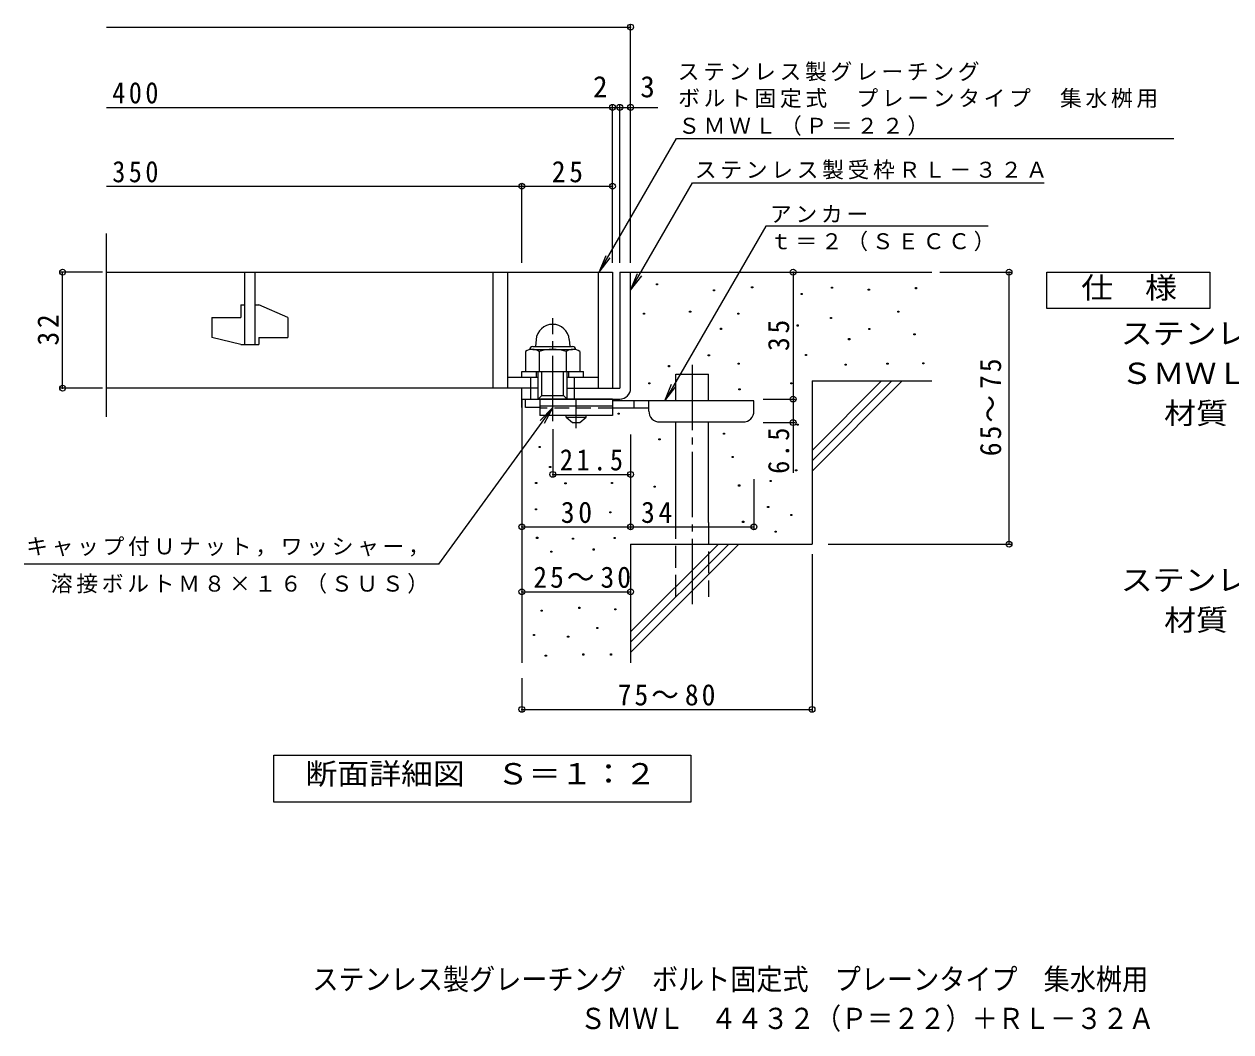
# Model space of a CAD drawing. Units: millimetres on the paper, enlarged 10 times, with parts at other scales. Extents: x -1211 to 1704, y -1378 to 1294.
# Drawn here: x -1211 to 452, y -1378 to 12 of the extents above; entities that cross this region are included whole.
import ezdxf
from ezdxf.enums import TextEntityAlignment as Align

# ---------------------------------------------------------------- set-up
doc = ezdxf.new("R2010")
doc.units = ezdxf.units.MM
doc.header["$LTSCALE"] = 10
doc.header["$PDMODE"] = 32
doc.header["$PDSIZE"] = 8
for name, pattern in [('CHAIN1', [8, 5, -1, 1, -1]), ('CHAIN2', [12, 9, -1, 1, -1]), ('DASHED2', [3, 2, -1]), ('DASHED3', [4, 3, -1])]:
    doc.linetypes.add(name, pattern=pattern)
for name, color, linetype, lineweight in [('C-5', 2, 'Continuous', 9), ('D-0', 7, 'Continuous', 9), ('D-1', 2, 'Continuous', 9), ('D-2', 3, 'Continuous', 9), ('D-4', 7, 'Continuous', 9), ('D-5', 7, 'Continuous', 9), ('D-6', 6, 'Continuous', 5), ('D-9', 4, 'Continuous', 9)]:
    doc.layers.add(name, color=color, linetype=linetype, lineweight=lineweight)
doc.layers.add('F-5_F-5ﾚｲﾔ', color=2, linetype='Continuous')
doc.styles.add('ＭＳ ゴシック', font='')
doc.styles.get('ＭＳ ゴシック').set_extended_font_data('MS Gothic')

msp = doc.modelspace()

# ---------------------------------------------------------------- linework, layer by layer
at = {"layer": 'D-0', "color": 2}
for p, q in [((-505.7, -423.14), (-506.53, -432.71)), ((-459.87, -423.14), (-459.03, -432.71)), ((-520.31, -439.54), (-520.31, -467.14)), ((-510.28, -432.71), (-455.28, -432.71)), ((-509.93, -436.64), (-455.36, -436.64)), ((-501.55, -439.54), (-501.55, -467.14)), ((-464.02, -439.54), (-464.02, -467.14)), ((-445.26, -439.54), (-445.26, -467.14)), ((-520.31, -467.14), (-445.26, -467.14))]:
    msp.add_line(p, q, dxfattribs=at)
at = {"layer": 'D-0'}
for points in [[(-339.59, -347.8), (-339.59, -346.3), (-338.09, -346.3), (-338.09, -347.8)], [(-261.26, -355.91), (-261.26, -354.41), (-259.76, -354.41), (-259.76, -355.91)], [(-208.58, -351.85), (-208.58, -350.35), (-207.08, -350.35), (-207.08, -351.85)], [(-140.4, -361.12), (-140.4, -359.62), (-138.9, -359.62), (-138.9, -361.12)], [(-98.44, -352.33), (-98.44, -350.83), (-96.94, -350.83), (-96.94, -352.33)], [(-47.68, -355.03), (-47.68, -353.53), (-46.18, -353.53), (-46.18, -355.03)], [(17.28, -353), (17.28, -351.5), (18.79, -351.5), (18.79, -353)], [(-357.61, -388.11), (-357.61, -386.61), (-356.11, -386.61), (-356.11, -388.11)], [(-294.02, -385.41), (-294.02, -383.91), (-292.52, -383.91), (-292.52, -385.41)], [(-227.7, -388.12), (-227.7, -386.62), (-226.2, -386.62), (-226.2, -388.12)], [(-99.79, -394.28), (-99.79, -392.78), (-98.29, -392.78), (-98.29, -394.28)], [(-7.08, -385.49), (-7.08, -383.99), (-5.58, -383.99), (-5.58, -385.49)], [(-251.38, -409.1), (-251.38, -407.6), (-249.88, -407.6), (-249.88, -409.1)], [(-145.81, -404.43), (-145.81, -402.93), (-144.31, -402.93), (-144.31, -404.43)], [(-47.01, -409.17), (-47.01, -407.67), (-45.51, -407.67), (-45.51, -409.17)], [(15.25, -416.62), (15.25, -415.12), (16.75, -415.12), (16.75, -416.62)], [(-74.75, -423.38), (-74.75, -421.88), (-73.25, -421.88), (-73.25, -423.38)], [(-268.3, -445.64), (-268.3, -444.14), (-266.8, -444.14), (-266.8, -445.64)], [(-134.31, -445.04), (-134.31, -443.54), (-132.81, -443.54), (-132.81, -445.04)], [(-323.12, -460.53), (-323.12, -459.03), (-321.62, -459.03), (-321.62, -460.53)], [(-227.02, -457.15), (-227.02, -455.65), (-225.52, -455.65), (-225.52, -457.15)], [(-79.49, -458.57), (-79.49, -457.07), (-77.99, -457.07), (-77.99, -458.57)], [(-21.97, -457.22), (-21.97, -455.72), (-20.47, -455.72), (-20.47, -457.22)], [(27.44, -456.54), (27.44, -455.04), (28.94, -455.04), (28.94, -456.54)], [(-350.39, -484.2), (-350.39, -482.7), (-348.89, -482.7), (-348.89, -484.2)], [(-225.93, -492.55), (-225.93, -491.05), (-224.43, -491.05), (-224.43, -492.55)], [(-154.56, -484.2), (-154.56, -482.7), (-153.06, -482.7), (-153.06, -484.2)], [(-392.39, -526.14), (-392.39, -524.64), (-390.89, -524.64), (-390.89, -526.14)], [(-145.81, -541.06), (-145.81, -539.56), (-144.31, -539.56), (-144.31, -541.06)], [(-336.25, -561.25), (-336.25, -559.75), (-334.75, -559.75), (-334.75, -561.25)], [(-247.21, -553.7), (-247.21, -552.2), (-245.71, -552.2), (-245.71, -553.7)], [(-501.47, -571.98), (-501.47, -570.48), (-499.97, -570.48), (-499.97, -571.98)], [(-486.94, -599.51), (-486.94, -598.01), (-485.44, -598.01), (-485.44, -599.51)], [(-235.55, -585.77), (-235.55, -584.27), (-234.05, -584.27), (-234.05, -585.77)], [(-147.84, -604), (-147.84, -602.5), (-146.34, -602.5), (-146.34, -604)], [(-506.31, -621.68), (-506.31, -620.18), (-504.81, -620.18), (-504.81, -621.68)], [(-465.88, -622.22), (-465.88, -620.72), (-464.38, -620.72), (-464.38, -622.22)], [(-401.62, -621.68), (-401.62, -620.18), (-400.12, -620.18), (-400.12, -621.68)], [(-342.97, -626.58), (-342.97, -625.08), (-341.47, -625.08), (-341.47, -626.58)], [(-226.39, -625.06), (-226.39, -623.56), (-224.89, -623.56), (-224.89, -625.06)], [(-183.08, -618.97), (-183.08, -617.47), (-181.58, -617.47), (-181.58, -618.97)], [(-506.44, -657.85), (-506.44, -656.35), (-504.94, -656.35), (-504.94, -657.85)], [(-404.15, -662), (-404.15, -660.5), (-402.65, -660.5), (-402.65, -662)], [(-186.47, -654.83), (-186.47, -653.33), (-184.97, -653.33), (-184.97, -654.83)], [(-154.61, -665.58), (-154.61, -664.08), (-153.11, -664.08), (-153.11, -665.58)], [(-220.98, -675.14), (-220.98, -673.64), (-219.48, -673.64), (-219.48, -675.14)], [(-504.86, -697.2), (-504.86, -695.7), (-503.36, -695.7), (-503.36, -697.2)], [(-455.38, -698.47), (-455.38, -696.97), (-453.88, -696.97), (-453.88, -698.47)], [(-398.22, -697.28), (-398.22, -695.78), (-396.72, -695.78), (-396.72, -697.28)], [(-176.22, -688.54), (-176.22, -687.04), (-174.72, -687.04), (-174.72, -688.54)], [(-485.53, -716.21), (-485.53, -714.71), (-484.03, -714.71), (-484.03, -716.21)], [(-427, -713.25), (-427, -711.75), (-425.5, -711.75), (-425.5, -713.25)], [(-498.69, -797.55), (-498.69, -796.05), (-497.19, -796.05), (-497.19, -797.55)], [(-446.92, -793.74), (-446.92, -792.24), (-445.42, -792.24), (-445.42, -793.74)], [(-397.05, -795.65), (-397.05, -794.15), (-395.55, -794.15), (-395.55, -795.65)], [(-509.35, -831.05), (-509.35, -829.55), (-507.85, -829.55), (-507.85, -831.05)], [(-421.8, -821.53), (-421.8, -820.03), (-420.3, -820.03), (-420.3, -821.53)], [(-462.15, -833.33), (-462.15, -831.83), (-460.65, -831.83), (-460.65, -833.33)], [(-492.98, -859.6), (-492.98, -858.1), (-491.48, -858.1), (-491.48, -859.6)], [(-441.21, -858.08), (-441.21, -856.58), (-439.71, -856.58), (-439.71, -858.08)], [(-403.14, -858.08), (-403.14, -856.58), (-401.64, -856.58), (-401.64, -858.08)]]:
    msp.add_lwpolyline(points, close=True, dxfattribs=at)
at = {"layer": 'D-0', "color": 2}
for centre, radius, start, end in [((-482.78, -425.14), 23, 4.99997, 175.00003), ((-510.93, -453.08), 16.47, 55.27946, 124.72072), ((-510.28, -437.21), 4.5, 90, 178.19131), ((-482.78, -498.74), 62.1, 72.41234, 107.58789), ((-454.64, -453.16), 16.54, 55.44186, 124.55795), ((-455.28, -437.21), 4.5, 1.80869, 90)]:
    msp.add_arc(centre, radius, start, end, dxfattribs=at)
at = {"layer": 'D-1'}
for p, q in [((-390.28, -330.14), (-390.28, -490.14)), ((-390.28, -330.14), (-375.28, -330.14)), ((-375.28, -490.14), (-375.28, -330.14)), ((-545.28, -475.14), (-502.78, -475.14)), ((-512.78, -505.14), (-512.78, -475.14)), ((-505.28, -475.14), (-505.28, -467.14)), ((-502.78, -505.14), (-502.78, -467.14)), ((-497.78, -500.14), (-497.78, -467.14)), ((-467.78, -500.14), (-467.78, -467.14)), ((-462.78, -505.14), (-462.78, -467.14)), ((-462.78, -475.14), (-420.28, -475.14)), ((-460.28, -475.14), (-460.28, -467.14)), ((-452.78, -505.14), (-452.78, -475.14)), ((-440.28, -475.14), (-440.28, -467.14)), ((-525.28, -516.64), (-525.28, -490.14)), ((-462.78, -490.14), (-390.28, -490.14)), ((-525.28, -505.14), (-390.28, -505.14)), ((-520.28, -516.64), (-520.28, -505.14)), ((-502.78, -505.14), (-497.78, -500.14)), ((-497.78, -500.14), (-467.78, -500.14)), ((-467.78, -500.14), (-462.78, -505.14)), ((-500.27, -516.64), (-520.28, -516.64))]:
    msp.add_line(p, q, dxfattribs=at)
at = {"layer": 'D-1', "linetype": 'CHAIN2'}
msp.add_line((-482.78, -535.55), (-482.78, -393.51), dxfattribs=at)
at = {"layer": 'D-1'}
msp.add_lwpolyline([(-525.28, -475.14), (-525.28, -467.14), (-440.28, -467.14)], dxfattribs=at)
msp.add_arc((-390.28, -490.14), 15, 270, 0, dxfattribs=at)
at = {"layer": 'D-2'}
for p, q in [((-1097.95, -529.77), (-1097.95, -277.03)), ((-1097.95, -330.14), (-400.28, -330.14)), ((-907.78, -330.14), (-907.78, -430.14)), ((-892.78, -430.14), (-892.78, -330.14)), ((-565.28, -330.14), (-565.28, -490.14)), ((-545.28, -330.14), (-545.28, -490.14)), ((-420.28, -330.14), (-420.28, -490.14)), ((-400.28, -330.14), (-400.28, -490.14)), ((-912.78, -375.14), (-907.78, -375.14)), ((-912.78, -375.14), (-912.78, -392.64)), ((-892.78, -375.14), (-887.78, -375.14)), ((-847.78, -392.83), (-887.78, -375.14)), ((-952.78, -392.64), (-912.78, -392.64)), ((-952.78, -392.64), (-952.78, -420.4)), ((-847.78, -392.83), (-847.78, -420.14)), ((-912.78, -430.14), (-952.78, -420.4)), ((-912.78, -430.14), (-887.78, -430.14)), ((-887.78, -420.14), (-887.78, -430.14)), ((-887.78, -420.14), (-847.78, -420.14)), ((-502.78, -490.14), (-1097.95, -490.14))]:
    msp.add_line(p, q, dxfattribs=at)
at = {"layer": 'D-4'}
for p, q in [((-1097.95, 7.73), (-375.28, 7.73)), ((-375.28, -317.18), (-375.28, 10.73)), ((-1097.95, -102.97), (-400.28, -102.97)), ((-400.28, -317.18), (-400.28, -99.97)), ((-400.28, -102.97), (-395.28, -102.97)), ((-395.28, -102.97), (-337.62, -102.97)), ((-390.28, -317.18), (-390.28, -99.97)), ((-1097.95, -211.72), (-525.28, -211.72)), ((-525.28, -317.18), (-525.28, -208.72)), ((-525.28, -211.72), (-400.28, -211.72)), ((-1103.3, -330.14), (-1161.35, -330.14)), ((-1158.35, -490.14), (-1158.35, -330.14)), ((-151.32, -330.14), (-151.32, -505.14)), ((50.75, -330.14), (149.4, -330.14)), ((146.4, -705.14), (146.4, -330.14)), ((-1103.3, -490.14), (-1161.35, -490.14)), ((-192.52, -505.14), (-148.32, -505.14)), ((-151.32, -505.14), (-151.32, -537.64)), ((-482.78, -546.84), (-482.78, -611.96)), ((-192.52, -537.64), (-148.32, -537.64)), ((-151.32, -537.64), (-151.32, -606.84)), ((-375.28, -553.96), (-375.28, -684.33)), ((-482.78, -608.96), (-375.28, -608.96)), ((-205.27, -615.71), (-205.27, -684.33)), ((-525.28, -681.33), (-375.28, -681.33)), ((-375.28, -681.33), (-205.27, -681.33)), ((-103.05, -705.14), (149.4, -705.14)), ((-125.28, -718.91), (-125.28, -935.92)), ((-525.28, -770.76), (-375.28, -770.76)), ((-525.28, -890.14), (-525.28, -935.92)), ((-525.28, -932.92), (-125.28, -932.92))]:
    msp.add_line(p, q, dxfattribs=at)
for p in [(-375.28, 7.73), (-400.28, -102.97), (-390.28, -102.97), (-375.28, -102.97), (-525.28, -211.72), (-400.28, -211.72), (-1158.35, -330.14), (-151.32, -330.14), (146.4, -330.14), (-1158.35, -490.14), (-151.32, -505.14), (-151.32, -537.64), (-482.78, -608.96), (-375.28, -608.96), (-525.28, -681.33), (-375.28, -681.33), (-205.27, -681.33), (146.4, -705.14), (-525.28, -770.76), (-375.28, -770.76), (-525.28, -932.92), (-125.28, -932.92)]:
    msp.add_point(p, dxfattribs=at)
at = {"layer": 'D-5'}
for p, q in [((-418.59, -330.14), (-312.16, -145.8)), ((-312.16, -145.8), (373.69, -145.8)), ((-375.28, -355.14), (-289.88, -207.21)), ((-289.88, -207.21), (194.64, -207.21)), ((-189.12, -266.79), (-328.22, -507.72)), ((117.74, -266.79), (-189.12, -266.79)), ((-418.59, -330.14), (-409.02, -307.04)), ((-418.59, -330.14), (-403.37, -310.31)), ((-375.28, -355.14), (-365.72, -332.04)), ((-375.28, -355.14), (-360.06, -335.3)), ((-328.35, -507.64), (-318.79, -484.54)), ((-328.35, -507.64), (-313.13, -487.81)), ((-639.52, -732.81), (-482.78, -516.64)), ((-482.78, -516.64), (-499.98, -534.79)), ((-482.78, -516.64), (-494.69, -538.62)), ((-639.52, -732.81), (-1211.39, -732.81))]:
    msp.add_line(p, q, dxfattribs=at)
for points in [[(198.28, -380.14), (198.28, -330.14), (423.28, -330.14), (423.28, -380.14)], [(-867.28, -1061.08), (-867.28, -996.08), (-292.28, -996.08), (-292.28, -1061.08)]]:
    msp.add_lwpolyline(points, close=True, dxfattribs=at)
at = {"layer": 'D-6'}
for p, q in [((-375.28, -330.14), (39.72, -330.14)), ((-312.99, -470.71), (-267.99, -470.71)), ((-312.99, -507.64), (-312.99, -470.71)), ((-267.99, -507.64), (-267.99, -470.71)), ((-125.28, -480.14), (39.72, -480.14)), ((-125.28, -480.14), (-125.28, -705.14)), ((-125.28, -576.15), (-29.27, -480.14)), ((-125.28, -590.29), (-15.13, -480.14)), ((-125.28, -604.43), (-0.99, -480.14)), ((-525.28, -505.14), (-525.28, -868.79)), ((-312.99, -675.14), (-312.99, -536.64)), ((-267.99, -675.14), (-267.99, -536.64)), ((-375.28, -705.14), (-125.28, -705.14)), ((-375.28, -705.14), (-375.28, -868.79)), ((-375.28, -826.15), (-254.27, -705.14)), ((-375.28, -840.29), (-240.13, -705.14)), ((-375.28, -854.43), (-225.99, -705.14))]:
    msp.add_line(p, q, dxfattribs=at)
at = {"layer": 'D-6', "linetype": 'CHAIN2'}
msp.add_line((-290.49, -457.95), (-290.49, -788.47), dxfattribs=at)
at = {"layer": 'D-6', "linetype": 'DASHED3'}
for p, q in [((-312.99, -777.64), (-312.99, -675.14)), ((-267.99, -675.14), (-267.99, -777.64))]:
    msp.add_line(p, q, dxfattribs=at)
at = {"layer": 'D-9', "color": 3}
for p, q in [((-500.27, -505.14), (-500.27, -527.64)), ((-400.27, -505.14), (-500.27, -505.14)), ((-400.27, -515.14), (-500.27, -515.14)), ((-400.27, -505.14), (-400.27, -527.64)), ((-400.27, -527.64), (-500.27, -527.64))]:
    msp.add_line(p, q, dxfattribs=at)
at = {"layer": 'D-9', "linetype": 'CHAIN1'}
msp.add_line((-450.27, -545.38), (-450.27, -505.14), dxfattribs=at)
at = {"layer": 'D-9'}
for p, q in [((-205.27, -507.64), (-400.27, -507.64)), ((-370.27, -517.64), (-370.27, -507.64)), ((-350.27, -521.64), (-350.27, -507.64)), ((-205.27, -521.64), (-205.27, -507.64)), ((-350.25, -517.64), (-400.27, -517.64)), ((-335.27, -536.64), (-220.27, -536.64))]:
    msp.add_line(p, q, dxfattribs=at)
at = {"layer": 'D-9', "color": 3, "linetype": 'DASHED2'}
msp.add_line((-400.27, -517.64), (-500.27, -517.64), dxfattribs=at)
at = {"layer": 'D-9', "color": 2}
for p, q in [((-464.02, -530.14), (-464.02, -527.64)), ((-464.02, -530.14), (-455.27, -537.64)), ((-464.02, -530.14), (-436.52, -530.14)), ((-445.27, -537.64), (-436.52, -530.14)), ((-436.52, -530.14), (-436.52, -527.64)), ((-455.27, -537.64), (-445.27, -537.64))]:
    msp.add_line(p, q, dxfattribs=at)
at = {"layer": 'D-9'}
for centre, start, end in [((-335.27, -521.64), 180, 270), ((-220.27, -521.64), 270, 0)]:
    msp.add_arc(centre, 15, start, end, dxfattribs=at)

# ---------------------------------------------------------------- texts
at = {"layer": 'C-5', "style": 'ＭＳ ゴシック', "width": 0.9}
msp.add_text('\u3000ＳＭＷＬ\u3000４４３２（Ｐ＝２２）＋ＲＬ－３２Ａ', height=29.33, dxfattribs=at).set_placement((-481.22, -1382.48), align=Align.BOTTOM_LEFT)
at = {"layer": 'D-4', "color": 2, "style": 'ＭＳ ゴシック'}
for s, p in [('2', (-427.12, -97.97)), ('3', (-361.98, -97.97))]:
    msp.add_text(s, height=29.33, dxfattribs=at).set_placement(p, align=Align.BOTTOM_LEFT)
at = {"layer": 'D-4', "color": 2, "char_height": 29.33, "attachment_point": 7, "style": 'ＭＳ ゴシック'}
for s, insert in [('\\T1.27;\\W0.9;400', (-1089.86, -97.97)), ('\\T1.27;\\W0.9;350', (-1089.86, -206.72)), ('\\T1.27;\\W0.95;25', (-484.03, -206.72)), ('\\T1.28;\\W0.9;21.5', (-472.78, -603.96)), ('\\T1.27;\\W0.95;30', (-471.53, -676.33)), ('\\T1.27;\\W0.95;34', (-360.93, -676.33)), ('\\T1.22;\\W0.95;25～30', (-509.48, -765.76)), ('\\T1.22;\\W0.95;75～80', (-393.15, -927.92))]:
    msp.add_mtext(s, dxfattribs=dict(at, insert=insert))
at = {"layer": 'D-4', "color": 2, "char_height": 29.33, "attachment_point": 7, "rotation": 90, "style": 'ＭＳ ゴシック'}
for s, insert in [('\\T1.27;\\W0.95;32', (-1163.35, -431.39)), ('\\T1.27;\\W0.95;35', (-156.32, -438.89)), ('\\T1.22;\\W0.95;65～75', (135.87, -583.89)), ('\\T1.27;\\W0.9;6.5', (-156.32, -608.13))]:
    msp.add_mtext(s, dxfattribs=dict(at, insert=insert))
at = {"layer": 'D-5', "color": 2, "style": 'ＭＳ ゴシック', "width": 1.1}
for s, p in [('仕\u3000様', (245.78, -375.14)), ('ステンレス製グレーチング\u3000ボルト固定式\u3000プレーンタイプ\u3000集水桝用', (300.37, -438.06)), ('ＳＭＷＬ\u3000４４３２（Ｐ＝２２）', (300.37, -493.06)), ('材質：メインバー\u3000ＦＢ４×３２（ＳＵＳ３０４）', (360.08, -548.06)), ('ステンレス製受枠\u3000ＲＬ－３２Ａ（四方枠）', (300.37, -778.06)), ('材質：ステンレス鋼板ｔ＝３．０（ＳＵＳ３０４）', (360.08, -833.06)), ('断面詳細図\u3000Ｓ＝１：２', (-823.85, -1045.11))]:
    msp.add_text(s, height=29.33, dxfattribs=at).set_placement(p, align=Align.BOTTOM_LEFT)
at = {"layer": 'D-5', "char_height": 21.99, "attachment_point": 7, "style": 'ＭＳ ゴシック'}
for s, insert in [('\\T1.17;ステンレス製グレーチング', (-310.4, -67.14)), ('\\T1.17;ボルト固定式\u3000プレーンタイプ\u3000集水桝用', (-309.75, -103.88)), ('\\T1.17;ＳＭＷＬ（Ｐ＝２２）', (-309.75, -142.28)), ('\\T1.17;ステンレス製受枠ＲＬ－３２Ａ', (-286.76, -202.45)), ('\\T1.17;アンカー', (-183.19, -262.13)), ('\\T1.17;ｔ＝２（ＳＥＣＣ）', (-183.19, -301.45)), ('\\T1.17;キャップ付Ｕナット，ワッシャー，', (-1208.56, -722.42)), ('\\T1.17;溶接ボルトＭ８×１６（ＳＵＳ）', (-1174.54, -773.45))]:
    msp.add_mtext(s, dxfattribs=dict(at, insert=insert))
at = {"layer": 'F-5_F-5ﾚｲﾔ', "style": 'ＭＳ ゴシック', "width": 0.9}
msp.add_text('ステンレス製グレーチング\u3000ボルト固定式\u3000プレーンタイプ\u3000集水桝用', height=29.33, dxfattribs=at).set_placement((-814.05, -1328.39), align=Align.BOTTOM_LEFT)

doc.saveas('drawing.dxf')
